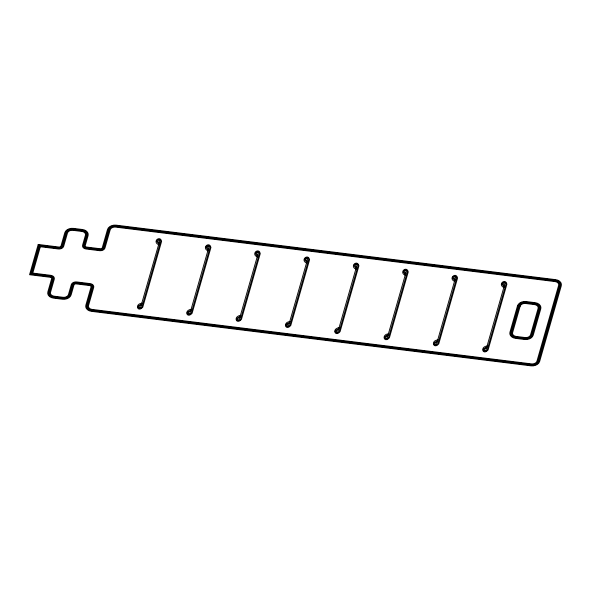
<?xml version="1.0" encoding="UTF-8"?>
<svg xmlns="http://www.w3.org/2000/svg" width="591" height="591" viewBox="0 0 591 591"><rect width="100%" height="100%" fill="white"/><g stroke="black" fill="none" stroke-linecap="round" stroke-linejoin="round"><path stroke-width="0.89" d="M138.53 305.902C135.937 307.261 141.057 309.972 141.892 307.054L160.715 241.231C161.461 238.601 155.64 239.119 156.947 241.505M385.162 336.478C382.606 338.104 387.836 340.423 388.523 337.631L407.354 271.808C408.108 269.171 402.264 269.695 403.579 272.082M286.509 324.245C283.946 325.611 289.058 328.323 289.871 325.397L308.701 259.582C309.396 256.886 303.626 257.491 304.926 259.848M335.836 330.362C333.243 331.706 338.362 334.447 339.197 331.514L358.028 265.691C358.641 262.958 352.923 263.652 354.253 265.965A11.561 8.4 -3.5 0 0 355.752 267.878L356.314 268.432M141.567 304.934C140.097 305.022 137.319 307.712 140.178 307.697A0.82 0.598 -3.5 0 0 140.525 307.579L159.792 240.507A0.82 0.598 -3.5 0 0 159.474 240.227L158.846 240.123A1.78 1.293 -3.5 0 0 158.403 240.168L157.782 241.172L159.245 243.13M190.893 311.051C189.423 311.139 186.645 313.828 189.504 313.806A0.82 0.598 -3.5 0 0 189.851 313.695L209.059 246.536A0.82 0.598 -3.5 0 0 208.8 246.344L208.172 246.233A1.78 1.293 -3.5 0 0 207.737 246.284L207.109 247.289L208.571 249.247M240.219 317.168C238.749 317.256 235.972 319.938 238.83 319.923A0.82 0.598 -3.5 0 0 239.178 319.805L258.385 252.653A0.82 0.598 -3.5 0 0 258.127 252.46L257.499 252.35A1.78 1.293 -3.5 0 0 257.063 252.401L256.435 253.406L257.898 255.356M289.546 323.284C288.076 323.373 285.298 326.055 288.157 326.04A0.82 0.598 -3.5 0 0 288.504 325.922L307.712 258.769A0.82 0.598 -3.5 0 0 307.453 258.577L306.825 258.466A1.78 1.293 -3.5 0 0 306.389 258.518L305.761 259.523L307.231 261.473M338.879 329.394C337.402 329.483 334.624 332.172 337.483 332.157A0.82 0.598 -3.5 0 0 337.83 332.039L357.038 264.879A0.82 0.598 -3.5 0 0 356.787 264.687L356.151 264.583A1.78 1.293 -3.5 0 0 355.716 264.635L355.088 265.632L356.558 267.59M388.206 335.511C386.728 335.599 383.958 338.288 386.817 338.274A0.82 0.598 -3.5 0 0 387.157 338.155L406.372 270.996A0.82 0.598 -3.5 0 0 406.113 270.804L405.485 270.693A1.78 1.293 -3.5 0 0 405.042 270.744L404.414 271.749L405.884 273.707M437.532 341.628C436.055 341.716 433.284 344.405 436.143 344.383A0.82 0.598 -3.5 0 0 436.483 344.265L455.698 277.113A0.82 0.598 -3.5 0 0 455.439 276.92L454.811 276.81A1.78 1.293 -3.5 0 0 454.368 276.861L453.74 277.866L455.21 279.824M486.858 347.744C485.381 347.833 482.611 350.515 485.47 350.5A0.82 0.598 -3.5 0 0 485.817 350.382L505.024 283.229A0.82 0.598 -3.5 0 0 504.766 283.037L504.138 282.926A1.78 1.293 -3.5 0 0 503.695 282.978L503.067 283.983L504.537 285.933M141.825 304.025L140.961 304.439M191.159 310.142L190.287 310.556A11.554 8.4 -3.5 0 0 187.812 311.982C185.315 313.393 190.354 316.082 191.218 313.171L210.041 247.348C210.647 244.644 204.9 245.302 206.274 247.622M240.485 316.259L239.614 316.673M289.812 322.368L288.94 322.789A11.554 8.4 -3.5 0 0 286.465 324.215M339.138 328.485L338.266 328.906A11.554 8.4 -3.5 0 0 335.791 330.332M388.464 334.602L387.593 335.016M437.791 340.719L436.919 341.133M487.117 346.836L486.245 347.249M142.084 303.146C134.15 303.922 137.673 313.053 142.786 307.165L161.616 241.342C160.191 234.812 151.769 241.785 158.765 244.814M191.41 309.256C183.55 310.076 186.948 319.155 192.112 313.282L210.943 247.459C209.487 240.921 201.125 247.91 208.091 250.931M240.736 315.372C232.869 316.126 236.304 325.301 241.438 319.399L260.269 253.576C258.895 247.038 250.436 254.019 257.417 257.041M290.063 321.489C282.18 322.28 285.645 331.403 290.772 325.508L309.595 259.693C308.199 253.155 299.74 260.121 306.744 263.158M339.389 327.606C331.551 328.382 334.949 337.527 340.098 331.625L358.922 265.81C357.481 259.257 349.111 266.268 356.07 269.274M388.715 333.723C380.892 334.462 384.231 343.644 389.425 337.742L408.248 271.919C406.807 265.374 398.452 272.385 405.404 275.391M438.042 339.832C430.1 340.63 433.661 349.739 438.751 343.859L457.574 278.036C456.208 271.498 447.727 278.479 454.73 281.508M487.368 345.949C479.478 346.695 482.936 355.871 488.077 349.975L506.901 284.153C505.512 277.607 497.068 284.603 504.057 287.618M504.293 286.783L503.695 286.251A11.561 8.4 -3.5 0 1 502.18 284.33M454.967 280.666L454.368 280.134M405.64 274.549L405.042 274.017M306.988 262.315L306.389 261.791A11.561 8.4 -3.5 0 1 304.875 259.87M257.661 256.206L257.063 255.674M208.335 250.089L207.737 249.557A11.561 8.4 -3.5 0 1 206.215 247.636M159.009 243.972L158.41 243.44M502.224 284.278C500.85 282.276 506.672 281.198 506.007 284.042L487.183 349.865C486.836 352.369 481.37 350.891 483.815 348.705A11.554 8.4 -3.5 0 1 486.275 347.279M452.905 278.198C451.428 276.366 457.205 274.881 456.68 277.925L437.85 343.748C437.547 346.178 432.028 344.863 434.488 342.588A11.554 8.4 -3.5 0 1 436.948 341.162M255.6 253.738C254.174 251.818 259.914 250.473 259.375 253.465L240.544 319.288C240.086 321.836 234.723 320.248 237.183 318.128A11.554 8.4 -3.5 0 1 239.636 316.702M158.447 243.418A11.561 8.4 -3.5 0 1 156.888 241.527M138.486 305.865A11.554 8.4 -3.5 0 1 140.983 304.476M257.1 255.652A11.561 8.4 -3.5 0 1 255.548 253.753M405.079 273.995A11.561 8.4 -3.5 0 1 403.527 272.096M385.125 336.442A11.554 8.4 -3.5 0 1 387.615 335.053M454.405 280.112A11.561 8.4 -3.5 0 1 452.854 278.213M38.208 244.445L29.55 274.726L50.176 277.282A1.832 1.33 -3.5 0 1 51.594 278.819L47.827 291.984A7.336 5.334 -3.5 0 0 53.5 298.137L62.469 299.253A7.336 5.334 -3.5 0 0 71.149 294.879L73.971 285.002A1.832 1.33 -3.5 0 1 76.143 283.909L89.596 285.579A1.832 1.33 -3.5 0 1 91.014 287.115L85.835 305.215A7.336 5.334 -3.5 0 0 91.502 311.368L530.962 365.851A7.336 5.334 -3.5 0 0 539.642 361.478L561.295 285.785A7.336 5.334 -3.5 0 0 555.629 279.632L116.168 225.149A7.336 5.334 -3.5 0 0 107.488 229.522L102.309 247.622A1.832 1.33 -3.5 0 1 100.138 248.715L86.685 247.053A1.832 1.33 -3.5 0 1 85.267 245.509L88.089 235.639A7.336 5.334 -3.5 0 0 82.422 229.485L73.454 228.37A7.336 5.334 -3.5 0 0 64.774 232.743L61.006 245.908A1.832 1.33 -3.5 0 1 58.841 247.008L38.208 244.445M38.917 245.213L30.636 274.18L50.368 276.625A2.748 2.002 -3.5 0 1 52.488 278.93L48.728 292.094A6.42 4.662 -3.5 0 0 53.685 297.48L62.653 298.595A6.42 4.662 -3.5 0 0 70.248 294.761L73.077 284.892A2.748 2.002 -3.5 0 1 76.328 283.252L89.78 284.921A2.748 2.002 -3.5 0 1 91.908 287.226L86.729 305.325A6.42 4.662 -3.5 0 0 91.694 310.711L531.154 365.194A6.42 4.662 -3.5 0 0 538.748 361.367L560.401 285.675A6.42 4.662 -3.5 0 0 555.437 280.289L115.976 225.806A6.42 4.662 -3.5 0 0 108.382 229.633L103.203 247.732A2.748 2.002 -3.5 0 1 99.953 249.372L86.5 247.71A2.748 2.002 -3.5 0 1 84.373 245.398L87.195 235.528A6.42 4.662 -3.5 0 0 82.238 230.143L73.269 229.027A6.42 4.662 -3.5 0 0 65.667 232.861L61.907 246.019A2.748 2.002 -3.5 0 1 58.649 247.666L38.917 245.213M39.627 245.989L31.722 273.633L50.553 275.967A3.672 2.667 -3.5 0 1 53.389 279.041L49.622 292.205A5.504 3.997 -3.5 0 0 53.877 296.822L62.845 297.938A5.504 3.997 -3.5 0 0 69.354 294.65L72.176 284.781A3.672 2.667 -3.5 0 1 76.52 282.594L89.972 284.264A3.672 2.667 -3.5 0 1 92.809 287.337L87.631 305.436A5.504 3.997 -3.5 0 0 91.878 310.053L531.339 364.536A5.504 3.997 -3.5 0 0 537.847 361.256L559.5 285.564A5.504 3.997 -3.5 0 0 555.252 280.947L115.792 226.464A5.504 3.997 -3.5 0 0 109.276 229.744L104.105 247.843A3.672 2.667 -3.5 0 1 99.761 250.037L86.308 248.368A3.672 2.667 -3.5 0 1 83.471 245.287L86.301 235.417A5.504 3.997 -3.5 0 0 82.046 230.8L73.077 229.685A5.504 3.997 -3.5 0 0 66.569 232.972L62.801 246.137A3.672 2.667 -3.5 0 1 58.465 248.323L39.627 245.989M40.336 246.757L32.808 273.086L50.745 275.31A4.588 3.332 -3.5 0 1 54.283 279.151L50.523 292.316A4.588 3.332 -3.5 0 0 54.062 296.165L63.03 297.28A4.588 3.332 -3.5 0 0 68.46 294.54L71.282 284.67A4.588 3.332 -3.5 0 1 76.704 281.937L90.157 283.599A4.588 3.332 -3.5 0 1 93.703 287.448L88.524 305.547A4.588 3.332 -3.5 0 0 92.07 309.396L531.531 363.879A4.588 3.332 -3.5 0 0 536.953 361.145L558.606 285.453A4.588 3.332 -3.5 0 0 555.06 281.604L115.6 227.121A4.588 3.332 -3.5 0 0 110.177 229.855L104.999 247.954A4.588 3.332 -3.5 0 1 99.576 250.695L86.123 249.025A4.588 3.332 -3.5 0 1 82.577 245.176L85.4 235.307A4.588 3.332 -3.5 0 0 81.861 231.458L72.892 230.342A4.588 3.332 -3.5 0 0 67.463 233.083L63.702 246.248A4.588 3.332 -3.5 0 1 58.273 248.981L40.336 246.757M517.465 305.909L509.93 332.238A7.336 5.334 -3.5 0 0 515.603 338.392L524.572 339.5A7.336 5.334 -3.5 0 0 533.252 335.127L540.78 308.798A7.336 5.334 -3.5 0 0 535.114 302.644L526.145 301.528A7.336 5.334 -3.5 0 0 517.465 305.909M518.359 306.02L510.831 332.349A6.42 4.662 -3.5 0 0 515.788 337.734L524.756 338.842A6.42 4.662 -3.5 0 0 532.351 335.016L539.886 308.687A6.42 4.662 -3.5 0 0 534.921 303.301L525.953 302.193A6.42 4.662 -3.5 0 0 518.359 306.02M519.26 306.131L511.725 332.46A5.504 3.997 -3.5 0 0 515.98 337.077L524.948 338.185A5.504 3.997 -3.5 0 0 531.457 334.905L538.985 308.576A5.504 3.997 -3.5 0 0 534.737 303.959L525.768 302.851A5.504 3.997 -3.5 0 0 519.26 306.131M520.154 306.241L512.626 332.57A4.588 3.332 -3.5 0 0 516.165 336.419L525.133 337.527A4.588 3.332 -3.5 0 0 530.563 334.794L538.091 308.465A4.588 3.332 -3.5 0 0 534.545 304.616L525.576 303.508A4.588 3.332 -3.5 0 0 520.154 306.241"/></g></svg>
